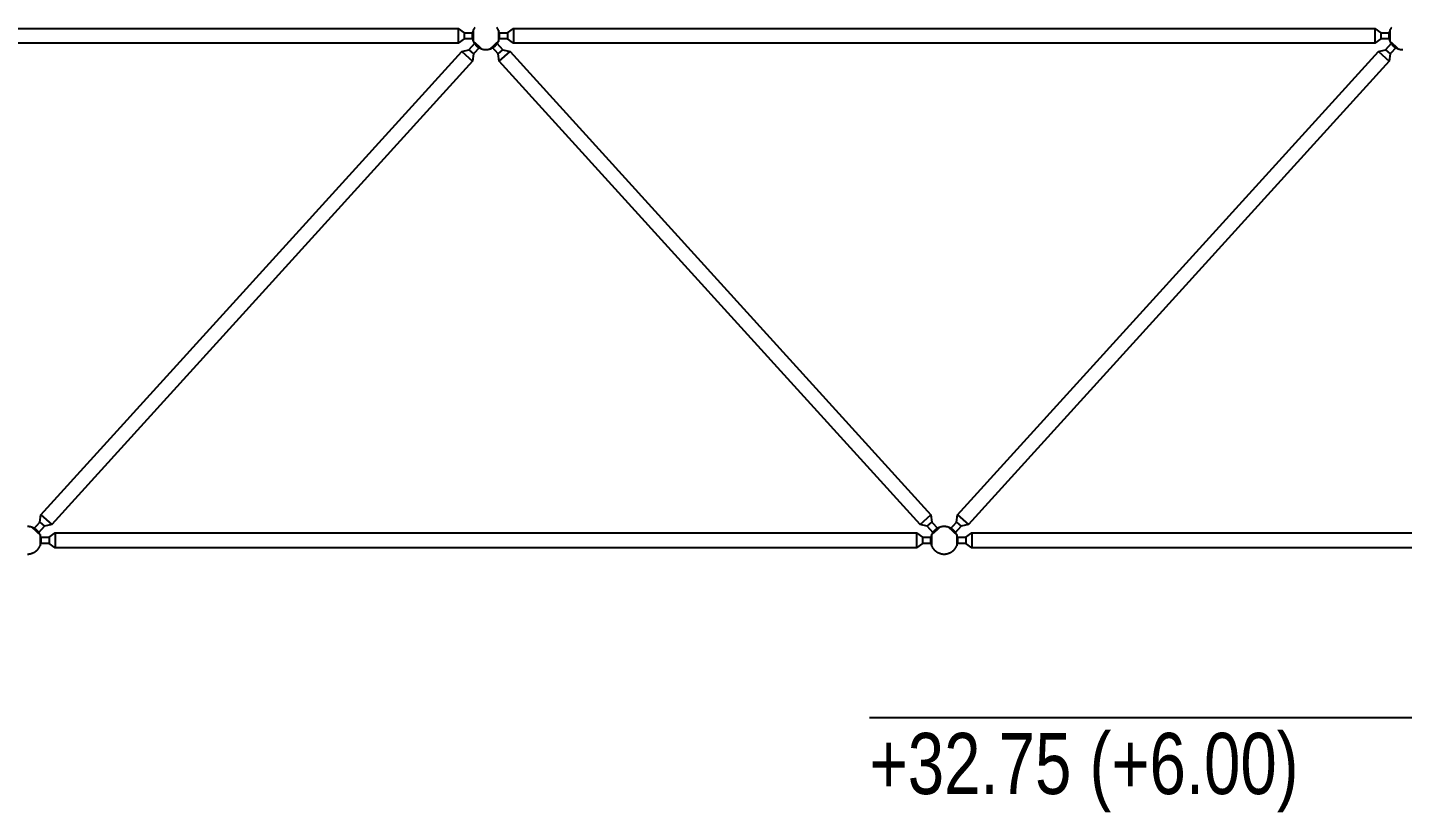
# Model space of a CAD drawing. Header units: centimetres. Extents: x 77182 to 116086, y 20619 to 33555.
# Drawn here: x 107864.7 to 108314.7, y 22474.4 to 22731.1 of the extents above; entities that cross this region are included whole.
import ezdxf

# ---------------------------------------------------------------- set-up
doc = ezdxf.new("R2010")
doc.units = ezdxf.units.CM
doc.header["$LTSCALE"] = 100
doc.layers.add('A-ANNO-DIMS', color=187, linetype='Continuous')
doc.layers.add('A-ELEV-02', color=253, linetype='Continuous')
doc.styles.add('Fields_100', font='act_simplex.shx', dxfattribs={"width": 0.8, "height": 20})
doc.dimstyles.new('FIELDS_100', dxfattribs={"dimscale": 0, "dimtxt": 20, "dimasz": 5, "dimexe": 5, "dimexo": 5, "dimgap": 5, "dimtad": 0, "dimdec": 0, "dimzin": 0, "dimdsep": 46, "dimtxsty": 'Fields_100', "dimblk": 'DOT', "dimcen": 0.09, "dimclrt": 50, "dimadec": 0, "dimazin": 0, "dimtfac": 1, "dimtdec": 0, "dimtix": 1, "dimtofl": 0, "dimtmove": 1, "dimatfit": 3, "dimfxl": 5, "dimfxlon": 1, "dimtolj": 1, "dimtzin": 0, "dimarcsym": 0})

# ---------------------------------------------------------------- blocks, each defined once
blk = doc.blocks.new('_Dot')
at = {"color": 0, "linetype": 'ByBlock', "lineweight": -2}
blk.add_line((-0.5, 0), (-1, 0), dxfattribs=at)
at = {"color": 0, "linetype": 'ByBlock', "const_width": 0.5}
blk.add_lwpolyline([(-0.25, 0, 1), (0.25, 0, 1)], format="xyb", close=True, dxfattribs=at)
blk = doc.blocks.new('*D19')
at = {"layer": 'A-ANNO-DIMS', "color": 0, "lineweight": -2, "transparency": 16777216}
for p, q in [((106664.7, 23343.48), (106664.7, 23353.48)), ((108464.7, 23343.48), (108464.7, 23353.48)), ((106669.7, 23348.48), (107533.03, 23348.48)), ((108459.7, 23348.48), (107596.36, 23348.48))]:
    blk.add_line(p, q, dxfattribs=at)
at = {"layer": 'DEFPOINTS', "color": 0, "transparency": 16777216}
for p in [(108464.7, 23348.48), (106664.7, 22503.48), (108464.7, 22503.48)]:
    blk.add_point(p, dxfattribs=at)
at = {"layer": 'A-ANNO-DIMS', "color": 0, "lineweight": -2, "transparency": 16777216, "xscale": 5, "yscale": 5, "zscale": 5, "rotation": 180}
blk.add_blockref('_Dot', (106664.7, 23348.48), dxfattribs=at)
at = {"layer": 'A-ANNO-DIMS', "color": 0, "lineweight": -2, "transparency": 16777216, "xscale": 5, "yscale": 5, "zscale": 5}
blk.add_blockref('_Dot', (108464.7, 23348.48), dxfattribs=at)
at = {"layer": 'A-ANNO-DIMS', "color": 50, "transparency": 16777216, "insert": (107564.7, 23348.48), "char_height": 20, "attachment_point": 5, "style": 'Fields_100'}
blk.add_mtext('\\A1;1800', dxfattribs=at)

msp = doc.modelspace()

# ---------------------------------------------------------------- linework, layer by layer
at = {"layer": 'A-ANNO-DIMS'}
msp.add_lwpolyline([(108140.3, 22505.39), (108355.45, 22505.39)], dxfattribs=at)
at = {"layer": 'A-ELEV-02'}
for points in [[(107718.8, 22729.39), (107721.8, 22729.39), (107723.8, 22730.8), (108005.6, 22730.8), (108007.6, 22729.39), (108010.6, 22729.39)], [(108005.6, 22730.8), (108005.6, 22725.97)], [(108011.1, 22731.09), (108011.01, 22730.97), (108010.93, 22730.84), (108010.85, 22730.71), (108010.77, 22730.58), (108010.7, 22730.45), (108010.63, 22730.31), (108010.56, 22730.17), (108010.51, 22730.02), (108010.45, 22729.88), (108010.43, 22729.8), (108010.4, 22729.73), (108010.38, 22729.65), (108010.36, 22729.57), (108010.34, 22729.5), (108010.32, 22729.42), (108010.3, 22729.34), (108010.28, 22729.26), (108010.27, 22729.19), (108010.26, 22729.11), (108010.24, 22729.03), (108010.23, 22728.95), (108010.22, 22728.87), (108010.22, 22728.79), (108010.21, 22728.71), (108010.2, 22728.63), (108010.2, 22728.55), (108010.2, 22728.47), (108010.2, 22728.39), (108010.2, 22728.31), (108010.2, 22728.23), (108010.2, 22728.15), (108010.21, 22728.07), (108010.21, 22727.99), (108010.22, 22727.92), (108010.23, 22727.84), (108010.24, 22727.76), (108010.25, 22727.68), (108010.28, 22727.53), (108010.31, 22727.37), (108010.35, 22727.22), (108010.39, 22727.07), (108010.44, 22726.93), (108010.49, 22726.79), (108010.55, 22726.65), (108010.61, 22726.51), (108010.67, 22726.37), (108010.74, 22726.24), (108010.81, 22726.11), (108010.89, 22725.98), (108010.98, 22725.86), (108011.07, 22725.73), (108011.16, 22725.61), (108011.26, 22725.49), (108011.36, 22725.37), (108011.47, 22725.25), (108011.52, 22725.2), (108011.58, 22725.14), (108011.64, 22725.09), (108011.69, 22725.04), (108011.75, 22724.98), (108011.81, 22724.93), (108011.88, 22724.88), (108011.94, 22724.83), (108012, 22724.78), (108012.07, 22724.74), (108012.13, 22724.69), (108012.2, 22724.65), (108012.26, 22724.6), (108012.33, 22724.56), (108012.4, 22724.52), (108012.47, 22724.48), (108012.54, 22724.44), (108012.61, 22724.4), (108012.68, 22724.36), (108012.75, 22724.33), (108012.82, 22724.3), (108012.9, 22724.26), (108012.97, 22724.23), (108013.04, 22724.2), (108013.12, 22724.17), (108013.19, 22724.15), (108013.27, 22724.12), (108013.34, 22724.1), (108013.49, 22724.05), (108013.64, 22724.01), (108013.79, 22723.98), (108013.95, 22723.95), (108014.1, 22723.93), (108014.25, 22723.91), (108014.4, 22723.9), (108014.55, 22723.89), (108014.7, 22723.89), (108014.85, 22723.89), (108015, 22723.9), (108015.15, 22723.91), (108015.3, 22723.93), (108015.45, 22723.95), (108015.6, 22723.98), (108015.75, 22724.01), (108015.9, 22724.05), (108016.05, 22724.1), (108016.13, 22724.12), (108016.2, 22724.15), (108016.28, 22724.17), (108016.35, 22724.2), (108016.43, 22724.23), (108016.5, 22724.26), (108016.57, 22724.3), (108016.64, 22724.33), (108016.71, 22724.36), (108016.79, 22724.4), (108016.86, 22724.44), (108016.93, 22724.48), (108016.99, 22724.52), (108017.06, 22724.56), (108017.13, 22724.6), (108017.2, 22724.65), (108017.26, 22724.69), (108017.33, 22724.74), (108017.39, 22724.78), (108017.46, 22724.83), (108017.52, 22724.88), (108017.58, 22724.93), (108017.64, 22724.98), (108017.7, 22725.04), (108017.76, 22725.09), (108017.82, 22725.14), (108017.87, 22725.2), (108017.93, 22725.25), (108018.04, 22725.37), (108018.14, 22725.49), (108018.24, 22725.61), (108018.33, 22725.73), (108018.42, 22725.86), (108018.5, 22725.98), (108018.58, 22726.11), (108018.65, 22726.24), (108018.72, 22726.37), (108018.79, 22726.51), (108018.85, 22726.65), (108018.9, 22726.79), (108018.95, 22726.93), (108019, 22727.07), (108019.04, 22727.22), (108019.08, 22727.37), (108019.11, 22727.53), (108019.14, 22727.68), (108019.15, 22727.76), (108019.16, 22727.84), (108019.17, 22727.92), (108019.18, 22727.99), (108019.19, 22728.07), (108019.19, 22728.15), (108019.19, 22728.23), (108019.2, 22728.31), (108019.2, 22728.39), (108019.2, 22728.47), (108019.19, 22728.55), (108019.19, 22728.63), (108019.19, 22728.71), (108019.18, 22728.79), (108019.17, 22728.87), (108019.16, 22728.95), (108019.15, 22729.03), (108019.14, 22729.11), (108019.13, 22729.19), (108019.11, 22729.26), (108019.09, 22729.34), (108019.08, 22729.42), (108019.06, 22729.5), (108019.04, 22729.57), (108019.02, 22729.65), (108018.99, 22729.73), (108018.97, 22729.8), (108018.94, 22729.88), (108018.89, 22730.02), (108018.83, 22730.17), (108018.77, 22730.31), (108018.7, 22730.45), (108018.63, 22730.58), (108018.55, 22730.71), (108018.47, 22730.84), (108018.38, 22730.97), (108018.3, 22731.09)], [(108010.6, 22730.24), (108010.6, 22726.53)], [(108018.8, 22729.39), (108021.8, 22729.39), (108023.8, 22730.8), (108305.6, 22730.8), (108307.6, 22729.39), (108310.6, 22729.39)], [(108018.8, 22730.24), (108018.8, 22726.53)], [(108023.8, 22730.8), (108023.8, 22725.97)], [(108305.6, 22730.8), (108305.6, 22725.97)], [(108311.1, 22731.09), (108311.01, 22730.97), (108310.93, 22730.84), (108310.85, 22730.71), (108310.77, 22730.58), (108310.7, 22730.45), (108310.63, 22730.31), (108310.56, 22730.17), (108310.51, 22730.02), (108310.45, 22729.88), (108310.43, 22729.8), (108310.4, 22729.73), (108310.38, 22729.65), (108310.36, 22729.57), (108310.34, 22729.5), (108310.32, 22729.42), (108310.3, 22729.34), (108310.28, 22729.26), (108310.27, 22729.19), (108310.26, 22729.11), (108310.24, 22729.03), (108310.23, 22728.95), (108310.22, 22728.87), (108310.22, 22728.79), (108310.21, 22728.71), (108310.2, 22728.63), (108310.2, 22728.55), (108310.2, 22728.47), (108310.2, 22728.39), (108310.2, 22728.31), (108310.2, 22728.23), (108310.2, 22728.15), (108310.21, 22728.07), (108310.21, 22727.99), (108310.22, 22727.92), (108310.23, 22727.84), (108310.24, 22727.76), (108310.25, 22727.68), (108310.28, 22727.53), (108310.31, 22727.37), (108310.35, 22727.22), (108310.39, 22727.07), (108310.44, 22726.93), (108310.49, 22726.79), (108310.55, 22726.65), (108310.61, 22726.51), (108310.67, 22726.37), (108310.74, 22726.24), (108310.81, 22726.11), (108310.89, 22725.98), (108310.98, 22725.86), (108311.07, 22725.73), (108311.16, 22725.61), (108311.26, 22725.49), (108311.36, 22725.37), (108311.47, 22725.25), (108311.52, 22725.2), (108311.58, 22725.14), (108311.64, 22725.09), (108311.69, 22725.04), (108311.75, 22724.98), (108311.81, 22724.93), (108311.88, 22724.88), (108311.94, 22724.83), (108312, 22724.78), (108312.07, 22724.74), (108312.13, 22724.69), (108312.2, 22724.65), (108312.26, 22724.6), (108312.33, 22724.56), (108312.4, 22724.52), (108312.47, 22724.48), (108312.54, 22724.44), (108312.61, 22724.4), (108312.68, 22724.36), (108312.75, 22724.33), (108312.82, 22724.3), (108312.9, 22724.26), (108312.97, 22724.23), (108313.04, 22724.2), (108313.12, 22724.17), (108313.19, 22724.15), (108313.27, 22724.12), (108313.34, 22724.1), (108313.49, 22724.05), (108313.64, 22724.01), (108313.79, 22723.98), (108313.95, 22723.95), (108314.1, 22723.93), (108314.25, 22723.91), (108314.4, 22723.9), (108314.55, 22723.89), (108314.7, 22723.89), (108314.85, 22723.89)], [(108310.6, 22730.24), (108310.6, 22726.53)], [(108010.6, 22727.39), (108007.6, 22727.39), (108005.6, 22725.97), (107723.8, 22725.97), (107721.8, 22727.39), (107718.8, 22727.39)], [(108007.6, 22729.39), (108007.6, 22727.39)], [(108010.57, 22726.6), (108013.31, 22724.11)], [(108016.08, 22724.11), (108018.83, 22726.6)], [(108310.6, 22727.39), (108307.6, 22727.39), (108305.6, 22725.97), (108023.8, 22725.97), (108021.8, 22727.39), (108018.8, 22727.39)], [(108021.8, 22729.39), (108021.8, 22727.39)], [(108307.6, 22729.39), (108307.6, 22727.39)], [(108310.57, 22726.6), (108313.31, 22724.11)], [(108006.79, 22723.28), (108010.36, 22720.03)], [(108009.18, 22723.81), (108010.66, 22722.46)], [(108018.73, 22722.46), (108020.21, 22723.81)], [(108019.03, 22720.03), (108022.61, 22723.28)], [(108306.79, 22723.28), (108310.36, 22720.03)], [(108309.18, 22723.81), (108310.66, 22722.46)], [(107864.7, 22558.89), (107864.8, 22558.89), (107864.9, 22558.89), (107865, 22558.9), (107865.1, 22558.9), (107865.2, 22558.92), (107865.31, 22558.93), (107865.41, 22558.94), (107865.52, 22558.96), (107865.62, 22558.98), (107865.73, 22559.01), (107865.83, 22559.03), (107865.94, 22559.06), (107866.04, 22559.09), (107866.15, 22559.13), (107866.25, 22559.16), (107866.35, 22559.2), (107866.46, 22559.25), (107866.56, 22559.29), (107866.66, 22559.34), (107866.76, 22559.39), (107866.86, 22559.44), (107866.96, 22559.5), (107867.06, 22559.56), (107867.16, 22559.62), (107867.26, 22559.68), (107867.35, 22559.75), (107867.44, 22559.82), (107867.53, 22559.89), (107867.62, 22559.97), (107867.71, 22560.04), (107867.8, 22560.12), (107867.88, 22560.2), (107867.96, 22560.29), (107868.04, 22560.37), (107868.12, 22560.46), (107868.19, 22560.55), (107868.26, 22560.64), (107868.33, 22560.73), (107868.4, 22560.83), (107868.46, 22560.92), (107868.53, 22561.02), (107868.58, 22561.12), (107868.64, 22561.22), (107868.69, 22561.32), (107868.75, 22561.42), (107868.79, 22561.52), (107868.84, 22561.63), (107868.88, 22561.73), (107868.92, 22561.83), (107868.96, 22561.94), (107868.99, 22562.04), (107869.02, 22562.15), (107869.05, 22562.25), (107869.08, 22562.36), (107869.1, 22562.46), (107869.12, 22562.57), (107869.14, 22562.67), (107869.16, 22562.78), (107869.17, 22562.88), (107869.18, 22562.98), (107869.19, 22563.08), (107869.19, 22563.19), (107869.2, 22563.29), (107869.2, 22563.39), (107869.2, 22563.49), (107869.19, 22563.59), (107869.19, 22563.69), (107869.18, 22563.79), (107869.17, 22563.89), (107869.16, 22564), (107869.14, 22564.1), (107869.12, 22564.21), (107869.1, 22564.31), (107869.08, 22564.41), (107869.05, 22564.52), (107869.02, 22564.62), (107868.99, 22564.73), (107868.96, 22564.83), (107868.92, 22564.94), (107868.88, 22565.04), (107868.84, 22565.15), (107868.79, 22565.25), (107868.75, 22565.35), (107868.69, 22565.45), (107868.64, 22565.55), (107868.58, 22565.65), (107868.53, 22565.75), (107868.46, 22565.85), (107868.4, 22565.94), (107868.33, 22566.04), (107868.26, 22566.13), (107868.19, 22566.22), (107868.12, 22566.31), (107868.04, 22566.4), (107867.96, 22566.49), (107867.88, 22566.57), (107867.8, 22566.65), (107867.71, 22566.73), (107867.62, 22566.81), (107867.53, 22566.88), (107867.44, 22566.95), (107867.35, 22567.02), (107867.26, 22567.09), (107867.16, 22567.15), (107867.06, 22567.21), (107866.96, 22567.27), (107866.86, 22567.33), (107866.76, 22567.38), (107866.66, 22567.43), (107866.56, 22567.48), (107866.46, 22567.53), (107866.35, 22567.57), (107866.25, 22567.61), (107866.15, 22567.65), (107866.04, 22567.68), (107865.94, 22567.71), (107865.83, 22567.74), (107865.73, 22567.77), (107865.62, 22567.79), (107865.52, 22567.81), (107865.41, 22567.83), (107865.31, 22567.84), (107865.2, 22567.86), (107865.1, 22567.87), (107865, 22567.88), (107864.9, 22567.88), (107864.8, 22567.89), (107864.7, 22567.89)], [(107866.08, 22567.67), (107868.83, 22565.17)], [(107868.73, 22569.31), (107870.21, 22567.97)], [(107869.03, 22571.74), (107872.61, 22568.5)], [(108156.79, 22568.5), (108160.36, 22571.74)], [(108159.18, 22567.97), (108160.66, 22569.31)], [(108160.57, 22565.17), (108163.31, 22567.67)], [(108166.08, 22567.67), (108168.83, 22565.17)], [(108168.73, 22569.31), (108170.21, 22567.97)], [(108169.03, 22571.74), (108172.61, 22568.5)], [(107868.8, 22564.39), (107871.8, 22564.39), (107873.8, 22565.8), (108155.6, 22565.8), (108157.6, 22564.39), (108160.6, 22564.39)], [(107868.8, 22565.24), (107868.8, 22561.53)], [(107871.8, 22564.39), (107871.8, 22562.39)], [(107873.8, 22565.8), (107873.8, 22560.97)], [(108155.6, 22565.8), (108155.6, 22560.97)], [(108157.6, 22564.39), (108157.6, 22562.39)], [(108160.6, 22565.24), (108160.6, 22561.53)], [(108168.8, 22564.39), (108171.8, 22564.39), (108173.8, 22565.8), (108455.6, 22565.8), (108457.6, 22564.39), (108460.6, 22564.39)], [(108168.8, 22565.24), (108168.8, 22561.53)], [(108171.8, 22564.39), (108171.8, 22562.39)], [(108173.8, 22565.8), (108173.8, 22560.97)], [(108160.6, 22562.39), (108157.6, 22562.39), (108155.6, 22560.97), (107873.8, 22560.97), (107871.8, 22562.39), (107868.8, 22562.39)], [(108460.6, 22562.39), (108457.6, 22562.39), (108455.6, 22560.97), (108173.8, 22560.97), (108171.8, 22562.39), (108168.8, 22562.39)]]:
    msp.add_lwpolyline(points, dxfattribs=at)
for points in [[(107866.72, 22567.09), (107868.73, 22569.31), (107869.03, 22571.74), (108006.79, 22723.28), (108009.18, 22723.81), (108011.2, 22726.03), (108012.68, 22724.68), (108010.66, 22722.46), (108010.36, 22720.03), (107872.61, 22568.5), (107870.21, 22567.97), (107868.2, 22565.75)], [(108161.2, 22565.75), (108159.18, 22567.97), (108156.79, 22568.5), (108019.03, 22720.03), (108018.73, 22722.46), (108016.72, 22724.68), (108018.2, 22726.03), (108020.21, 22723.81), (108022.61, 22723.28), (108160.36, 22571.74), (108160.66, 22569.31), (108162.68, 22567.09)], [(108166.72, 22567.09), (108168.73, 22569.31), (108169.03, 22571.74), (108306.79, 22723.28), (108309.18, 22723.81), (108311.2, 22726.03), (108312.68, 22724.68), (108310.66, 22722.46), (108310.36, 22720.03), (108172.61, 22568.5), (108170.21, 22567.97), (108168.2, 22565.75)], [(108169.2, 22563.39), (108169.2, 22563.49), (108169.19, 22563.59), (108169.19, 22563.69), (108169.18, 22563.79), (108169.17, 22563.89), (108169.16, 22564), (108169.14, 22564.1), (108169.12, 22564.21), (108169.1, 22564.31), (108169.08, 22564.41), (108169.05, 22564.52), (108169.02, 22564.62), (108168.99, 22564.73), (108168.96, 22564.83), (108168.92, 22564.94), (108168.88, 22565.04), (108168.84, 22565.15), (108168.79, 22565.25), (108168.75, 22565.35), (108168.69, 22565.45), (108168.64, 22565.55), (108168.58, 22565.65), (108168.53, 22565.75), (108168.46, 22565.85), (108168.4, 22565.94), (108168.33, 22566.04), (108168.26, 22566.13), (108168.19, 22566.22), (108168.12, 22566.31), (108168.04, 22566.4), (108167.96, 22566.49), (108167.88, 22566.57), (108167.8, 22566.65), (108167.71, 22566.73), (108167.62, 22566.81), (108167.53, 22566.88), (108167.44, 22566.95), (108167.35, 22567.02), (108167.26, 22567.09), (108167.16, 22567.15), (108167.06, 22567.21), (108166.96, 22567.27), (108166.86, 22567.33), (108166.76, 22567.38), (108166.66, 22567.43), (108166.56, 22567.48), (108166.46, 22567.53), (108166.35, 22567.57), (108166.25, 22567.61), (108166.15, 22567.65), (108166.04, 22567.68), (108165.94, 22567.71), (108165.83, 22567.74), (108165.73, 22567.77), (108165.62, 22567.79), (108165.52, 22567.81), (108165.41, 22567.83), (108165.31, 22567.84), (108165.2, 22567.86), (108165.1, 22567.87), (108165, 22567.88), (108164.9, 22567.88), (108164.8, 22567.89), (108164.7, 22567.89), (108164.6, 22567.89), (108164.5, 22567.88), (108164.4, 22567.88), (108164.29, 22567.87), (108164.19, 22567.86), (108164.09, 22567.84), (108163.98, 22567.83), (108163.88, 22567.81), (108163.77, 22567.79), (108163.67, 22567.77), (108163.56, 22567.74), (108163.46, 22567.71), (108163.35, 22567.68), (108163.25, 22567.65), (108163.15, 22567.61), (108163.04, 22567.57), (108162.94, 22567.53), (108162.83, 22567.48), (108162.73, 22567.43), (108162.63, 22567.38), (108162.53, 22567.33), (108162.43, 22567.27), (108162.33, 22567.21), (108162.24, 22567.15), (108162.14, 22567.09), (108162.04, 22567.02), (108161.95, 22566.95), (108161.86, 22566.88), (108161.77, 22566.81), (108161.68, 22566.73), (108161.6, 22566.65), (108161.52, 22566.57), (108161.43, 22566.49), (108161.36, 22566.4), (108161.28, 22566.31), (108161.2, 22566.22), (108161.13, 22566.13), (108161.06, 22566.04), (108161, 22565.94), (108160.93, 22565.85), (108160.87, 22565.75), (108160.81, 22565.65), (108160.75, 22565.55), (108160.7, 22565.45), (108160.65, 22565.35), (108160.6, 22565.25), (108160.56, 22565.15), (108160.51, 22565.04), (108160.47, 22564.94), (108160.44, 22564.83), (108160.4, 22564.73), (108160.37, 22564.62), (108160.34, 22564.52), (108160.32, 22564.41), (108160.29, 22564.31), (108160.27, 22564.21), (108160.25, 22564.1), (108160.24, 22564), (108160.23, 22563.89), (108160.22, 22563.79), (108160.21, 22563.69), (108160.2, 22563.59), (108160.2, 22563.49), (108160.2, 22563.39), (108160.2, 22563.29), (108160.2, 22563.19), (108160.21, 22563.08), (108160.22, 22562.98), (108160.23, 22562.88), (108160.24, 22562.78), (108160.25, 22562.67), (108160.27, 22562.57), (108160.29, 22562.46), (108160.32, 22562.36), (108160.34, 22562.25), (108160.37, 22562.15), (108160.4, 22562.04), (108160.44, 22561.94), (108160.47, 22561.83), (108160.51, 22561.73), (108160.56, 22561.63), (108160.6, 22561.52), (108160.65, 22561.42), (108160.7, 22561.32), (108160.75, 22561.22), (108160.81, 22561.12), (108160.87, 22561.02), (108160.93, 22560.92), (108161, 22560.83), (108161.06, 22560.73), (108161.13, 22560.64), (108161.2, 22560.55), (108161.28, 22560.46), (108161.36, 22560.37), (108161.43, 22560.29), (108161.52, 22560.2), (108161.6, 22560.12), (108161.68, 22560.04), (108161.77, 22559.97), (108161.86, 22559.89), (108161.95, 22559.82), (108162.04, 22559.75), (108162.14, 22559.68), (108162.24, 22559.62), (108162.33, 22559.56), (108162.43, 22559.5), (108162.53, 22559.44), (108162.63, 22559.39), (108162.73, 22559.34), (108162.83, 22559.29), (108162.94, 22559.25), (108163.04, 22559.2), (108163.15, 22559.16), (108163.25, 22559.13), (108163.35, 22559.09), (108163.46, 22559.06), (108163.56, 22559.03), (108163.67, 22559.01), (108163.77, 22558.98), (108163.88, 22558.96), (108163.98, 22558.94), (108164.09, 22558.93), (108164.19, 22558.92), (108164.29, 22558.9), (108164.4, 22558.9), (108164.5, 22558.89), (108164.6, 22558.89), (108164.7, 22558.89), (108164.8, 22558.89), (108164.9, 22558.89), (108165, 22558.9), (108165.1, 22558.9), (108165.2, 22558.92), (108165.31, 22558.93), (108165.41, 22558.94), (108165.52, 22558.96), (108165.62, 22558.98), (108165.73, 22559.01), (108165.83, 22559.03), (108165.94, 22559.06), (108166.04, 22559.09), (108166.15, 22559.13), (108166.25, 22559.16), (108166.35, 22559.2), (108166.46, 22559.25), (108166.56, 22559.29), (108166.66, 22559.34), (108166.76, 22559.39), (108166.86, 22559.44), (108166.96, 22559.5), (108167.06, 22559.56), (108167.16, 22559.62), (108167.26, 22559.68), (108167.35, 22559.75), (108167.44, 22559.82), (108167.53, 22559.89), (108167.62, 22559.97), (108167.71, 22560.04), (108167.8, 22560.12), (108167.88, 22560.2), (108167.96, 22560.29), (108168.04, 22560.37), (108168.12, 22560.46), (108168.19, 22560.55), (108168.26, 22560.64), (108168.33, 22560.73), (108168.4, 22560.83), (108168.46, 22560.92), (108168.53, 22561.02), (108168.58, 22561.12), (108168.64, 22561.22), (108168.69, 22561.32), (108168.75, 22561.42), (108168.79, 22561.52), (108168.84, 22561.63), (108168.88, 22561.73), (108168.92, 22561.83), (108168.96, 22561.94), (108168.99, 22562.04), (108169.02, 22562.15), (108169.05, 22562.25), (108169.08, 22562.36), (108169.1, 22562.46), (108169.12, 22562.57), (108169.14, 22562.67), (108169.16, 22562.78), (108169.17, 22562.88), (108169.18, 22562.98), (108169.19, 22563.08), (108169.19, 22563.19), (108169.2, 22563.29)]]:
    msp.add_lwpolyline(points, close=True, dxfattribs=at)

# ---------------------------------------------------------------- texts
at = {"layer": 'A-ANNO-DIMS', "color": 50, "insert": (108140.3, 22500.39), "char_height": 20, "attachment_point": 1, "style": 'Fields_100'}
msp.add_mtext_dynamic_manual_height_columns('+32.75 (+6.00)', width=226.336, gutter_width=100, heights=[0], dxfattribs=at)

# ---------------------------------------------------------------- dimensions: what is measured, and where the dimension line sits
at = {"layer": 'A-ANNO-DIMS'}
dim = msp.add_linear_dim(base=(108464.7, 23348.48), p1=(106664.7, 22503.48), p2=(108464.7, 22503.48), dimstyle='FIELDS_100', override={"dimscale": 1}, dxfattribs=at)
dim.commit()
dim.dimension.update_dxf_attribs({"geometry": '*D19', "text_midpoint": (107564.7, 23348.48)})

doc.saveas('drawing.dxf')
